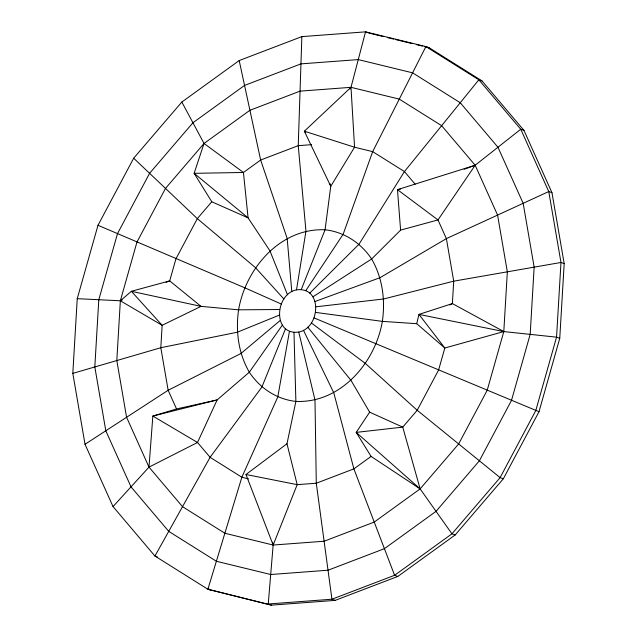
<?xml version="1.0" encoding="UTF-8"?>
<svg xmlns="http://www.w3.org/2000/svg" width="637" height="637" viewBox="0 0 637 637"><rect width="100%" height="100%" fill="white"/><g stroke="black" fill="none" stroke-linecap="round" stroke-linejoin="round"><path stroke-width="0.96" d="M301.858 36.62L239.193 60.555L181.832 102.031L133.674 158.215L97.994 225.291L77.244 298.673L72.817 373.37L85.024 444.284L113.036 506.59L154.942 556.037L207.885 589.265L271.458 605.15L335.142 600.38L397.807 576.445L455.168 534.969L503.326 478.785L539.006 411.709L559.756 338.327L564.183 263.63L551.976 192.716L523.964 130.41L482.058 80.963L429.115 47.735L425.906 46.581L365.542 31.85L301.858 36.62L298.243 145.658L305.959 231.207L296.508 289.867C274.786 294.047 272.365 335.635 298.761 332.06C320.483 327.888 322.895 286.3 296.508 289.867M113.036 506.59L148.994 467.12L152.848 416.057L176.545 408.954L217.129 399.925L249.314 372.207L282.342 325.117M289.453 331.32L277.772 397.002L241.853 477.248L207.885 589.265L271.458 605.15M305.808 290.615L343.176 234.201L372.669 151.638L425.906 46.581L478.849 79.8L520.755 129.247L548.76 191.554L560.974 262.468L556.547 337.164L535.789 410.554L500.117 477.623L451.959 533.814L394.598 575.291L331.933 599.226L268.249 603.987L273.162 545.041L297.184 484.653L286.976 443.758L295.879 401.421L293.983 332.418M455.168 534.969L451.959 533.814L420.133 488.898L371.092 456.418L356.194 432.388L402.751 427.124L417.195 410.268L438.598 370.025L444.825 348.009L418.955 314.399L503.803 331.582L487.194 390.29L458.656 443.941L420.133 488.898L374.238 522.077L324.114 541.227L273.162 545.041L224.869 533.257L182.516 506.678L148.994 467.12L126.588 417.275L116.818 360.542L120.353 300.783L136.963 242.076L165.501 188.417L204.031 143.468L249.919 110.289L300.051 91.139L350.995 87.325L399.288 99.109L441.64 125.688L475.162 165.246L497.577 215.091L507.339 271.824L503.803 331.582L444.825 348.009L416.709 323.684L418.955 314.399L452.381 303.586L503.803 331.582L556.547 337.164L559.756 338.327M181.832 102.031L204.031 143.468L194.126 173.32L211.779 201.762L248.088 217.87L269.953 250.835L287.502 294.772M301.277 289.509L325.069 229.782L330.762 186.291L354.562 147.219L350.995 87.325L365.542 31.85L367.947 32.718M285.487 328.827L261.887 387.041L210.091 457.318L154.942 556.037L157.347 556.913M349.992 89.021L350.995 87.325L304.351 131.206L330.762 186.291L329.862 183.488M369.651 412.171L356.194 432.388L420.133 488.898L402.751 427.124L369.651 412.171L350.995 380.369L307.759 327.155M211.779 201.762L197.327 218.618L175.923 258.861L169.697 280.877L166.042 282.35M523.964 130.41L520.755 129.247L475.162 165.246L437.977 219.932L400.601 230.116L371.634 259.004L312.918 296.818M309.781 293.108L359.061 244.162L404.439 171.568L478.849 79.8L482.058 80.963M280.24 320.443L240.913 353.511L168.144 390.266L85.024 444.284M272.564 542.159L273.162 545.041L245.978 474.493L286.976 443.758M371.092 456.418L353.885 468.864L316.286 483.228L297.184 484.653L245.978 474.493M449.833 305.019L452.381 303.586L453.711 281.172L446.386 238.62L437.977 219.932L397.472 189.651L475.162 165.246L464.086 169.275M148.994 467.12L197.518 442.484L217.129 399.925L152.848 416.057L197.518 442.484L210.091 457.318L241.853 477.248L248.526 478.873M279.325 315.124L237.251 332.235L160.819 347.714L72.817 373.37M122.185 300.043L120.353 300.783L77.244 298.673M315.02 301.492L380.034 277.692L446.386 238.62L548.76 191.554L551.976 192.716M400.402 189.165L397.472 189.651L400.601 230.116M315.936 306.803L383.697 298.968L453.711 281.172L560.974 262.468L564.183 263.63M311.612 144.663L298.243 145.658L260.644 160.022L243.438 172.468L194.126 173.32L248.088 217.87L243.438 172.468L204.031 143.468M279.659 309.518L238.58 309.829L201.021 306.365L131.365 291.3L120.353 300.783L162.148 325.3L201.021 306.365L169.697 280.877L131.365 291.3L162.148 325.3L160.819 347.714L168.144 390.266L176.545 408.954M416.709 323.684L382.367 321.374L315.61 312.409M368.751 33.013L383.124 36.516M387.917 37.687L393.666 39.088M395.577 39.558L411.868 43.531M416.662 44.701L422.411 46.103M424.33 46.573L429.115 47.735M539.006 411.709L314.049 317.911M503.326 478.785L500.117 477.623L417.195 410.268L365.439 363.512L311.374 322.943M397.807 576.445L394.598 575.291L353.885 468.864L333.78 392.814L303.459 330.269M335.142 600.38L331.933 599.226L316.286 483.228L314.989 399.996L298.761 332.06M97.994 225.291L244.807 287.813L281.212 304.016M208.57 588.843L210.25 589.894M133.674 158.215L197.327 218.618L255.509 267.691L283.887 298.984M305.712 132.584L304.351 131.206L354.562 147.219L372.669 151.638L404.439 171.568L415.125 184.181M239.193 60.555L260.644 160.022L287.168 238.389L291.802 291.666M98.799 299.732L94.817 366.952L105.806 430.779L131.015 486.859L168.725 531.362L216.373 561.261L270.709 574.518L328.023 570.226L384.414 548.68L436.042 511.352L479.39 460.782L511.495 400.418L530.175 334.377L534.156 267.15L523.168 203.322L497.959 147.243L460.248 102.74L412.601 72.841L358.265 59.591L300.951 63.875L244.56 85.422L192.931 122.75L149.584 173.32L117.479 233.683L98.799 299.732M238.58 309.829C235.523 331.216 238.389 353.336 249.314 372.207C259.92 388.204 276.665 399.295 295.879 401.421C340.596 403.34 375.265 362.811 382.367 321.374C385.425 299.987 382.558 277.867 371.634 259.004C361.028 243.008 344.283 231.908 325.069 229.782C280.352 227.863 245.683 268.392 238.58 309.829"/></g></svg>
